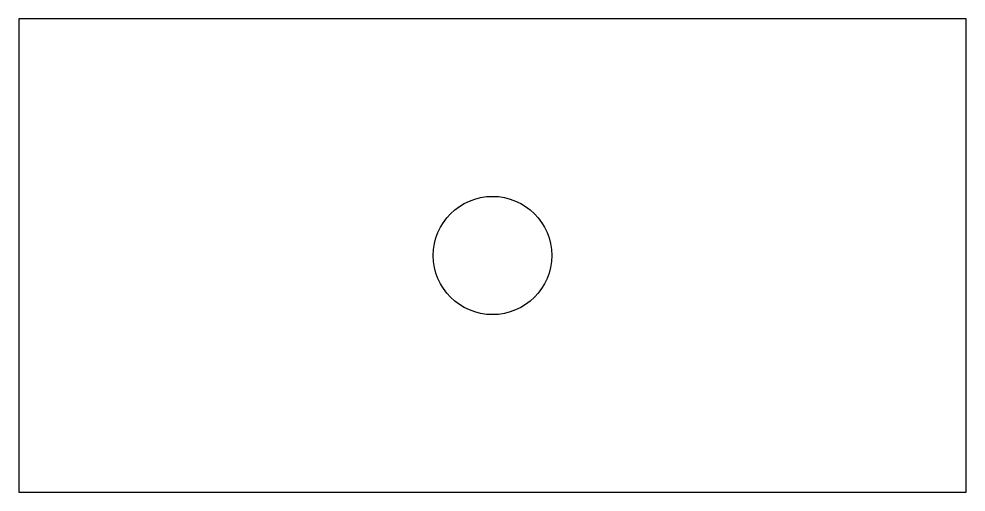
# Model space of a CAD drawing. Header units: inches. Extents: x 0 to 4, y 0 to 2.
import ezdxf

# ---------------------------------------------------------------- set-up
doc = ezdxf.new("R2010")
doc.units = ezdxf.units.IN

msp = doc.modelspace()

# ---------------------------------------------------------------- linework, layer by layer
msp.add_lwpolyline([(0, 0), (4, 0), (4, 2), (0, 2)], close=True)
msp.add_circle((2, 1), 0.25)

doc.saveas('drawing.dxf')
